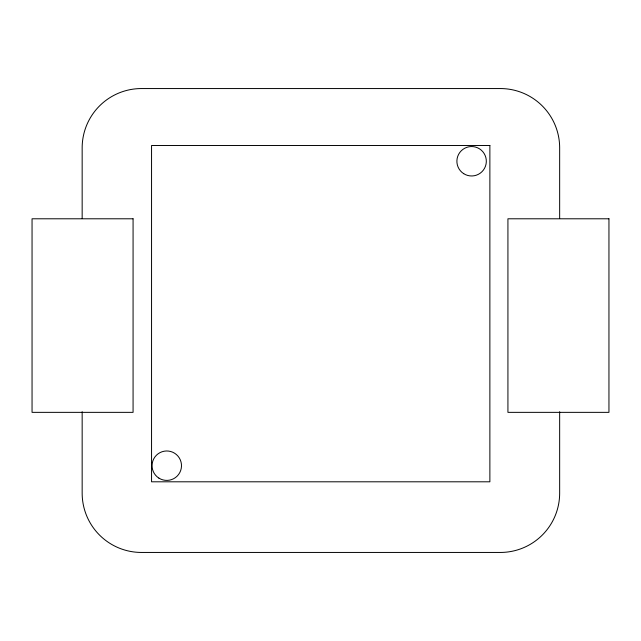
<?xml version="1.0" encoding="UTF-8"?>
<svg xmlns="http://www.w3.org/2000/svg" width="641" height="641" viewBox="0 0 641 641"><rect width="100%" height="100%" fill="white"/><g stroke="black" fill="none" stroke-linecap="round" stroke-linejoin="round"><path stroke-width="0.96" d="M559.657 218.485L559.657 147.863A59.309 59.309 0 0 0 500.349 88.554L141.469 88.554A59.309 59.309 0 0 0 82.16 147.863L82.16 218.485M559.657 411.722L559.657 493.137A59.309 59.309 0 0 1 500.349 552.446L141.469 552.446A59.309 59.309 0 0 1 82.16 493.137L82.16 411.722M489.876 145.491L151.556 145.491L151.556 481.8L489.876 481.8L489.876 145.491M133.072 218.789L32.05 218.789L32.05 412.355L133.072 412.355L133.072 218.789M608.95 218.789L507.928 218.789L507.928 412.355L608.95 412.355L608.95 218.789M463.723 173.679A14.711 14.711 0 0 0 486.311 161.877A14.711 14.711 0 0 0 464.789 148.215A14.711 14.711 0 0 0 463.723 173.679M158.896 478.114A14.711 14.711 0 0 0 181.483 466.303A14.711 14.711 0 0 0 159.962 452.65A14.711 14.711 0 0 0 158.896 478.114"/></g></svg>
